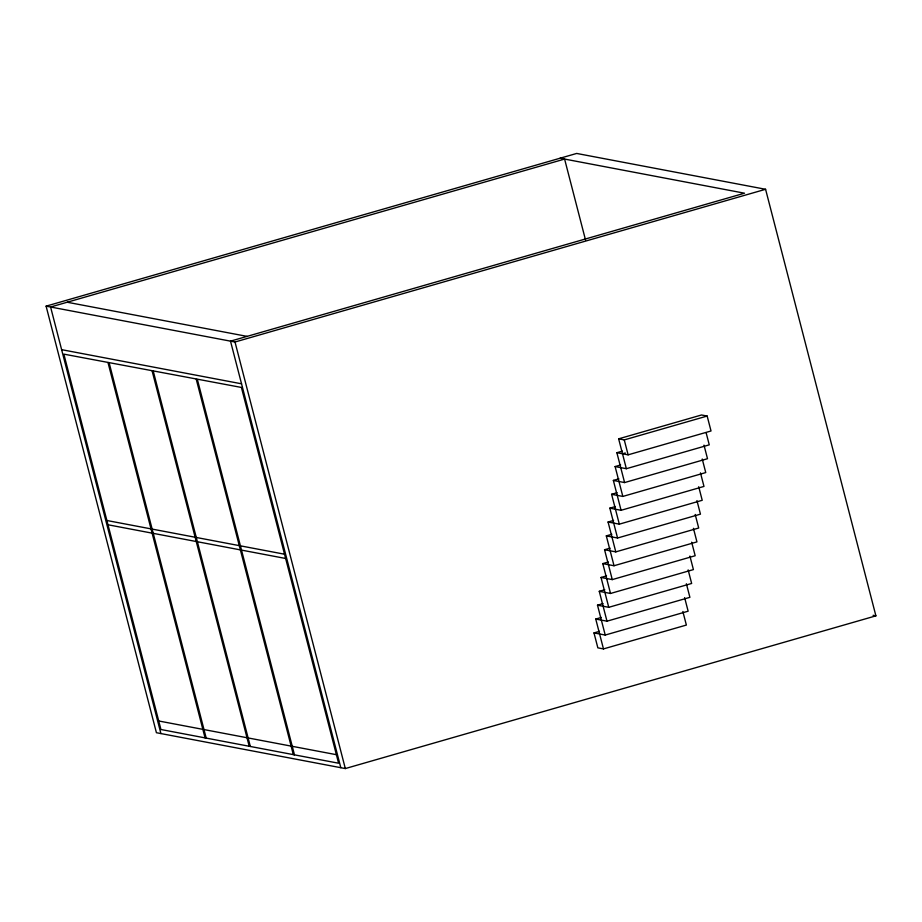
<?xml version="1.0" encoding="UTF-8"?>
<svg xmlns="http://www.w3.org/2000/svg" width="922" height="922" viewBox="0 0 922 922"><rect width="100%" height="100%" fill="white"/><g stroke="black" fill="none" stroke-linecap="round" stroke-linejoin="round"><path stroke-width="1.38" d="M46.1 306.15L576.676 153.444L765.583 189.287L875.9 615.85L345.324 768.556L156.417 732.713L46.1 306.15L235.006 342.004L765.583 189.287M241.518 387.862L338.593 763.22L160.935 729.509L63.86 354.14L242.348 387.62M706.102 432.625L709.26 444.842L626.361 468.699L618.639 438.837L701.538 414.981L707.162 416.053L711.023 430.977L628.124 454.834L616.876 452.702L624.597 482.563L707.508 458.707L703.993 445.13M618.639 438.837L624.263 439.909L707.162 416.053M616.876 452.702L622.408 451.112M622.5 453.774L625.266 452.979M702.23 458.995L705.745 472.571L622.834 496.428L615.112 466.567L620.644 464.976M700.466 472.859L703.982 486.424L621.082 510.292L613.361 480.431L618.881 478.841M698.715 486.724L702.218 500.289L619.319 524.157L611.597 494.296L617.118 492.705M696.951 500.577L700.455 514.153L617.556 538.01L609.834 508.16L615.366 506.57M695.188 514.441L698.703 528.018L615.792 551.875L608.071 522.013L613.603 520.423M693.425 528.306L696.94 541.882L614.029 565.739L606.307 535.878L611.839 534.287M691.661 542.171L695.176 555.736L612.277 579.604L604.555 549.743L610.076 548.152M689.91 556.035L693.413 569.6L610.514 593.468L602.792 563.607L608.313 562.017M688.146 569.888L691.65 583.465L608.751 607.321L601.029 577.472L606.561 575.881M686.383 583.753L689.898 597.329L606.987 621.186L599.265 591.325L604.797 589.734M684.62 597.617L688.135 611.194L605.224 635.051L597.502 605.189L603.034 603.599M682.856 611.482L686.371 625.058L603.472 648.915L595.75 619.054L601.271 617.463M603.472 648.915L597.848 647.843L593.987 632.918L599.507 631.328M560.103 158.215L744.503 193.205L230.512 341.152L340.817 767.703M67.179 302.232L247.084 336.38M61.624 349.668L241.541 383.806M615.112 466.567L626.361 468.699M613.361 480.431L624.597 482.563M611.597 494.296L622.834 496.428M609.834 508.16L621.082 510.292M608.071 522.013L619.319 524.157M606.307 535.878L617.556 538.01M604.555 549.743L615.792 551.875M602.792 563.607L614.029 565.739M873.076 615.308L875.9 615.85M601.029 577.472L612.277 579.604M599.265 591.325L610.514 593.468M597.502 605.189L608.751 607.321M106.883 520.504L284.541 554.214M107.978 524.768L285.647 558.478M595.75 619.054L606.987 621.186M593.987 632.918L605.224 635.051M158.722 720.981L336.392 754.692M585.505 239.916L564.598 159.068L50.595 307.003L160.912 733.566M624.263 439.909L628.124 454.834M235.006 342.004L345.324 768.556M197.377 379.484L294.464 754.853M196.259 379.265L293.334 754.634M153.248 371.105L250.323 746.474M152.118 370.898L249.205 746.255M109.119 362.726L206.194 738.096M107.989 362.519L205.064 737.888"/></g></svg>
